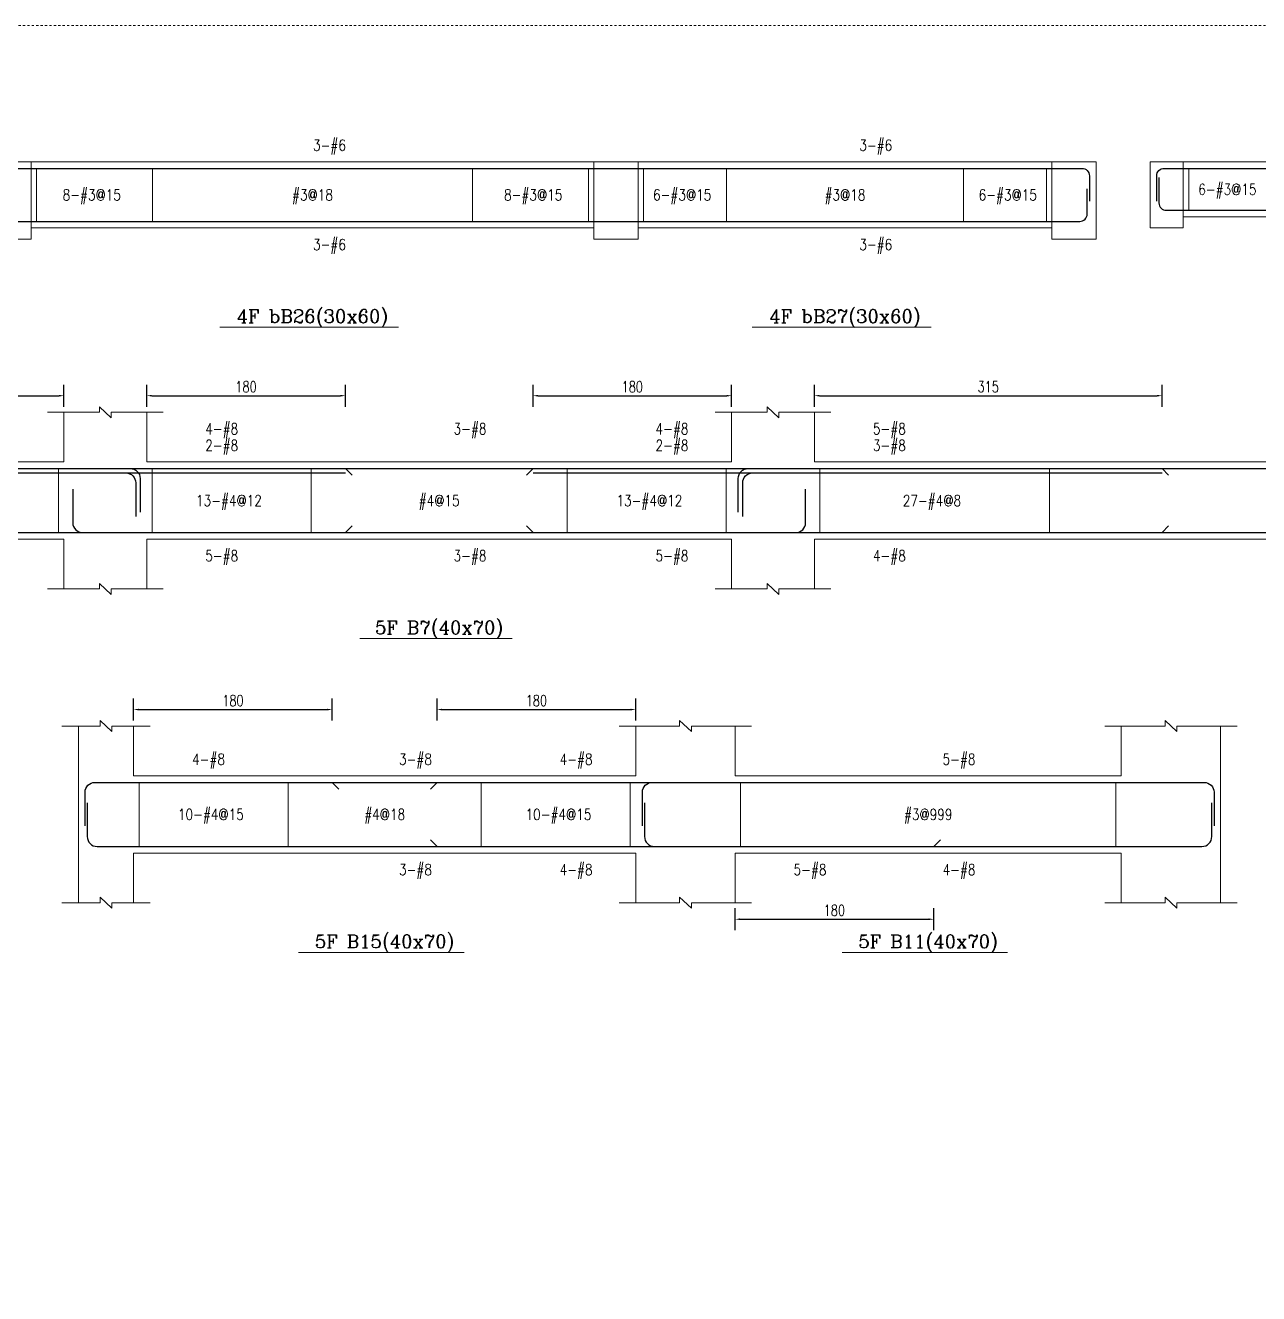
# Model space of a CAD drawing. Header units: millimetres. Extents: x 50 to 17750, y -6050 to -1000.
# Drawn here: x 11840 to 12958, y -2149 to -1000 of the extents above; entities that cross this region are included whole.
import ezdxf
from ezdxf.enums import TextEntityAlignment as Align

# ---------------------------------------------------------------- set-up
doc = ezdxf.new("R2010")
doc.units = ezdxf.units.MM
doc.linetypes.add('DOT', pattern=[4, 2, -2])
for name, color, linetype in [('主筋文字', 3, 'Continuous'), ('主筋文字引線', 3, 'Continuous'), ('主筋線', 1, 'Continuous'), ('剪力筋文字', 3, 'Continuous'), ('剪力筋文字引線', 3, 'Continuous'), ('剪力筋線', 3, 'Continuous'), ('圖框', 132, 'DOT'), ('尺寸標註-字串', 4, 'Continuous'), ('梁柱截斷記號', 3, 'Continuous'), ('梁跨名稱', 3, 'Continuous'), ('梁跨名稱底線', 3, 'Continuous'), ('邊界線', 3, 'Continuous'), ('邊界線-梁支撐外線', 3, 'Continuous')]:
    doc.layers.add(name, color=color, linetype=linetype)
doc.styles.add('note', font='romans', dxfattribs={"width": 0.75, "height": 10})
doc.styles.add('romanc', font='romanc.shx', dxfattribs={"height": 0.2, "bigfont": 'chineset.shx'})
doc.styles.add('romans', font='romans.shx', dxfattribs={"height": 0.2, "bigfont": 'chineset.shx'})
doc.dimstyles.new('BeamRebarDim', dxfattribs={"dimtxt": 12, "dimasz": 4.5, "dimexe": 10, "dimexo": 1, "dimgap": 3, "dimtad": 1, "dimdec": 0, "dimdsep": 46, "dimtxsty": 'note', "dimcen": 2.5, "dimclrd": 256, "dimclre": 256, "dimclrt": 256, "dimadec": 0, "dimazin": 0, "dimtfac": 1, "dimtmove": 0, "dimatfit": 3, "dimfxl": 1, "dimtolj": 1, "dimarcsym": 0})

# ---------------------------------------------------------------- blocks, each defined once
blk = doc.blocks.new('*D115')
at = {"layer": 'Defpoints', "color": 0}
for p in [(11875.2, -1335.6), (11560.2, -1346.6), (11875.2, -1346.6)]:
    blk.add_point(p, dxfattribs=at)
at = {"layer": '尺寸標註-字串', "lineweight": -2}
for p, q in [((11560.2, -1345.6), (11560.2, -1325.6)), ((11875.2, -1345.6), (11875.2, -1325.6)), ((11564.7, -1335.6), (11870.7, -1335.6))]:
    blk.add_line(p, q, dxfattribs=at)
at = {"layer": '尺寸標註-字串'}
for points in [[(11564.7, -1334.8), (11564.7, -1336.3), (11560.2, -1335.6)], [(11870.7, -1336.3), (11870.7, -1334.8), (11875.2, -1335.6)]]:
    blk.add_solid(points, dxfattribs=at)
at = {"layer": '尺寸標註-字串', "insert": (11717.7, -1327.5), "char_height": 10, "attachment_point": 5, "style": 'note'}
blk.add_mtext('\\A1;315', dxfattribs=at)
blk = doc.blocks.new('*D116')
at = {"layer": 'Defpoints', "color": 0}
for p in [(12130.2, -1335.6), (11950.2, -1346.6), (12130.2, -1346.6)]:
    blk.add_point(p, dxfattribs=at)
at = {"layer": '尺寸標註-字串', "lineweight": -2}
for p, q in [((11950.2, -1345.6), (11950.2, -1325.6)), ((12130.2, -1345.6), (12130.2, -1325.6)), ((11954.7, -1335.6), (12125.7, -1335.6))]:
    blk.add_line(p, q, dxfattribs=at)
at = {"layer": '尺寸標註-字串'}
for points in [[(11954.7, -1334.8), (11954.7, -1336.3), (11950.2, -1335.6)], [(12125.7, -1336.3), (12125.7, -1334.8), (12130.2, -1335.6)]]:
    blk.add_solid(points, dxfattribs=at)
at = {"layer": '尺寸標註-字串', "insert": (12040.2, -1327.5), "char_height": 10, "attachment_point": 5, "style": 'note'}
blk.add_mtext('\\A1;180', dxfattribs=at)
blk = doc.blocks.new('*D117')
at = {"layer": 'Defpoints', "color": 0}
for p in [(12480.2, -1335.6), (12300.2, -1346.6), (12480.2, -1346.6)]:
    blk.add_point(p, dxfattribs=at)
at = {"layer": '尺寸標註-字串', "lineweight": -2}
for p, q in [((12300.2, -1345.6), (12300.2, -1325.6)), ((12480.2, -1345.6), (12480.2, -1325.6)), ((12304.7, -1335.6), (12475.7, -1335.6))]:
    blk.add_line(p, q, dxfattribs=at)
at = {"layer": '尺寸標註-字串'}
for points in [[(12304.7, -1334.8), (12304.7, -1336.3), (12300.2, -1335.6)], [(12475.7, -1336.3), (12475.7, -1334.8), (12480.2, -1335.6)]]:
    blk.add_solid(points, dxfattribs=at)
at = {"layer": '尺寸標註-字串', "insert": (12390.2, -1327.5), "char_height": 10, "attachment_point": 5, "style": 'note'}
blk.add_mtext('\\A1;180', dxfattribs=at)
blk = doc.blocks.new('*D118')
at = {"layer": 'Defpoints', "color": 0}
for p in [(12870.2, -1335.6), (12555.2, -1346.6), (12870.2, -1346.6)]:
    blk.add_point(p, dxfattribs=at)
at = {"layer": '尺寸標註-字串', "lineweight": -2}
for p, q in [((12555.2, -1345.6), (12555.2, -1325.6)), ((12870.2, -1345.6), (12870.2, -1325.6)), ((12559.7, -1335.6), (12865.7, -1335.6))]:
    blk.add_line(p, q, dxfattribs=at)
at = {"layer": '尺寸標註-字串'}
for points in [[(12559.7, -1334.8), (12559.7, -1336.3), (12555.2, -1335.6)], [(12865.7, -1336.3), (12865.7, -1334.8), (12870.2, -1335.6)]]:
    blk.add_solid(points, dxfattribs=at)
at = {"layer": '尺寸標註-字串', "insert": (12712.7, -1327.5), "char_height": 10, "attachment_point": 5, "style": 'note'}
blk.add_mtext('\\A1;315', dxfattribs=at)
blk = doc.blocks.new('*D123')
at = {"layer": 'Defpoints', "color": 0}
for p in [(12118.3, -1620), (11938.3, -1631), (12118.3, -1631)]:
    blk.add_point(p, dxfattribs=at)
at = {"layer": '尺寸標註-字串', "lineweight": -2}
for p, q in [((11938.3, -1630), (11938.3, -1610)), ((11942.8, -1620), (12113.8, -1620)), ((12118.3, -1630), (12118.3, -1610))]:
    blk.add_line(p, q, dxfattribs=at)
at = {"layer": '尺寸標註-字串'}
for points in [[(11942.8, -1619.2), (11942.8, -1620.7), (11938.3, -1620)], [(12113.8, -1620.7), (12113.8, -1619.2), (12118.3, -1620)]]:
    blk.add_solid(points, dxfattribs=at)
at = {"layer": '尺寸標註-字串', "insert": (12028.3, -1611.9), "char_height": 10, "attachment_point": 5, "style": 'note'}
blk.add_mtext('\\A1;180', dxfattribs=at)
blk = doc.blocks.new('*D124')
at = {"layer": 'Defpoints', "color": 0}
for p in [(12393.3, -1620), (12213.3, -1631), (12393.3, -1631)]:
    blk.add_point(p, dxfattribs=at)
at = {"layer": '尺寸標註-字串', "lineweight": -2}
for p, q in [((12213.3, -1630), (12213.3, -1610)), ((12217.8, -1620), (12388.8, -1620)), ((12393.3, -1630), (12393.3, -1610))]:
    blk.add_line(p, q, dxfattribs=at)
at = {"layer": '尺寸標註-字串'}
for points in [[(12217.8, -1619.2), (12217.8, -1620.7), (12213.3, -1620)], [(12388.8, -1620.7), (12388.8, -1619.2), (12393.3, -1620)]]:
    blk.add_solid(points, dxfattribs=at)
at = {"layer": '尺寸標註-字串', "insert": (12303.3, -1611.9), "char_height": 10, "attachment_point": 5, "style": 'note'}
blk.add_mtext('\\A1;180', dxfattribs=at)
blk = doc.blocks.new('*D125')
at = {"layer": 'Defpoints', "color": 0}
for p in [(12663.3, -1810), (12483.3, -1821), (12663.3, -1821)]:
    blk.add_point(p, dxfattribs=at)
at = {"layer": '尺寸標註-字串', "lineweight": -2}
for p, q in [((12483.3, -1820), (12483.3, -1800)), ((12663.3, -1820), (12663.3, -1800)), ((12487.8, -1810), (12658.8, -1810))]:
    blk.add_line(p, q, dxfattribs=at)
at = {"layer": '尺寸標註-字串'}
for points in [[(12487.8, -1809.2), (12487.8, -1810.7), (12483.3, -1810)], [(12658.8, -1810.7), (12658.8, -1809.2), (12663.3, -1810)]]:
    blk.add_solid(points, dxfattribs=at)
at = {"layer": '尺寸標註-字串', "insert": (12573.3, -1801.9), "char_height": 10, "attachment_point": 5, "style": 'note'}
blk.add_mtext('\\A1;180', dxfattribs=at)

msp = doc.modelspace()

# ---------------------------------------------------------------- linework, layer by layer
at = {"layer": '主筋文字引線', "lineweight": 5}
for points in [[(12087.9, -1129.6, 0, 1.5, 0), (12087.9, -1125.1, 0, 0, 0), (12087.9, -1108.6, 0, 0, 0), (12097.9, -1108.6, 0, 0, 0)], [(12582.9, -1129.6, 0, 1.5, 0), (12582.9, -1125.1, 0, 0, 0), (12582.9, -1108.6, 0, 0, 0), (12592.9, -1108.6, 0, 0, 0)], [(12087.9, -1177.6, 0, 1.5, 0), (12087.9, -1182.1, 0, 0, 0), (12087.9, -1198.6, 0, 0, 0), (12097.9, -1198.6, 0, 0, 0)], [(12582.9, -1177.6, 0, 1.5, 0), (12582.9, -1182.1, 0, 0, 0), (12582.9, -1198.6, 0, 0, 0), (12592.9, -1198.6, 0, 0, 0)], [(11990.2, -1401.6, 0, 1.5, 0), (11990.2, -1397.1, 0, 0, 0), (11990.2, -1365.6, 0, 0, 0), (12000.2, -1365.6, 0, 0, 0)], [(12215.2, -1401.6, 0, 1.5, 0), (12215.2, -1397.1, 0, 0, 0), (12215.2, -1365.6, 0, 0, 0), (12225.2, -1365.6, 0, 0, 0)], [(12395.2, -1401.6, 0, 1.5, 0), (12395.2, -1397.1, 0, 0, 0), (12395.2, -1365.6, 0, 0, 0), (12408.2, -1365.6, 0, 0, 0)], [(12595.2, -1401.6, 0, 1.5, 0), (12595.2, -1397.1, 0, 0, 0), (12595.2, -1365.6, 0, 0, 0), (12605.2, -1365.6, 0, 0, 0)], [(11990.2, -1405.6, 0, 1.5, 0), (11990.2, -1401.1, 0, 0, 0), (11990.2, -1380.6, 0, 0, 0), (12000.2, -1380.6, 0, 0, 0)], [(12395.2, -1405.6, 0, 1.5, 0), (12395.2, -1401.1, 0, 0, 0), (12395.2, -1380.6, 0, 0, 0), (12408.2, -1380.6, 0, 0, 0)], [(12595.2, -1405.6, 0, 1.5, 0), (12595.2, -1401.1, 0, 0, 0), (12595.2, -1380.6, 0, 0, 0), (12605.2, -1380.6, 0, 0, 0)], [(11990.2, -1459.6, 0, 1.5, 0), (11990.2, -1464.1, 0, 0, 0), (11990.2, -1480.6, 0, 0, 0), (12000.2, -1480.6, 0, 0, 0)], [(12215.2, -1459.6, 0, 1.5, 0), (12215.2, -1464.1, 0, 0, 0), (12215.2, -1480.6, 0, 0, 0), (12225.2, -1480.6, 0, 0, 0)], [(12395.2, -1459.6, 0, 1.5, 0), (12395.2, -1464.1, 0, 0, 0), (12395.2, -1480.6, 0, 0, 0), (12408.2, -1480.6, 0, 0, 0)], [(12595.2, -1459.6, 0, 1.5, 0), (12595.2, -1464.1, 0, 0, 0), (12595.2, -1480.6, 0, 0, 0), (12605.2, -1480.6, 0, 0, 0)], [(11978.3, -1686, 0, 1.5, 0), (11978.3, -1681.5, 0, 0, 0), (11978.3, -1665, 0, 0, 0), (11988.3, -1665, 0, 0, 0)], [(12165.8, -1686, 0, 1.5, 0), (12165.8, -1681.5, 0, 0, 0), (12165.8, -1665, 0, 0, 0), (12175.8, -1665, 0, 0, 0)], [(12308.3, -1686, 0, 1.5, 0), (12308.3, -1681.5, 0, 0, 0), (12308.3, -1665, 0, 0, 0), (12321.3, -1665, 0, 0, 0)], [(12658.3, -1686, 0, 1.5, 0), (12658.3, -1681.5, 0, 0, 0), (12658.3, -1665, 0, 0, 0), (12668.3, -1665, 0, 0, 0)], [(12165.8, -1744, 0, 1.5, 0), (12165.8, -1748.5, 0, 0, 0), (12165.8, -1765, 0, 0, 0), (12175.8, -1765, 0, 0, 0)], [(12308.3, -1744, 0, 1.5, 0), (12308.3, -1748.5, 0, 0, 0), (12308.3, -1765, 0, 0, 0), (12321.3, -1765, 0, 0, 0)], [(12523.3, -1744, 0, 1.5, 0), (12523.3, -1748.5, 0, 0, 0), (12523.3, -1765, 0, 0, 0), (12533.3, -1765, 0, 0, 0)], [(12658.3, -1744, 0, 1.5, 0), (12658.3, -1748.5, 0, 0, 0), (12658.3, -1765, 0, 0, 0), (12668.3, -1765, 0, 0, 0)]]:
    msp.add_lwpolyline(points, format="xyseb", dxfattribs=at)
at = {"layer": '主筋線', "lineweight": 30}
for points in [[(11811.4, -1159.2), (11811.4, -1136.3, -0.414214), (11818.1, -1129.6), (11845.4, -1129.6)], [(12770.4, -1129.6), (12797.7, -1129.6, -0.414214), (12804.4, -1136.3), (12804.4, -1159.2)], [(12865.4, -1159.2), (12865.4, -1136.3, -0.414214), (12872.1, -1129.6), (12889.4, -1129.6)], [(11813.4, -1148), (11813.4, -1170.9, 0.414214), (11820.1, -1177.6), (11845.4, -1177.6)], [(12770.4, -1177.6), (12795.7, -1177.6, 0.414214), (12802.4, -1170.9), (12802.4, -1148)], [(12867.4, -1138), (12867.4, -1160.9, 0.414214), (12874.1, -1167.6), (12889.4, -1167.6)], [(11875.2, -1401.6), (11935.3, -1401.6, -0.414214), (11944.2, -1410.5), (11944.2, -1441)], [(12486.2, -1441), (12486.2, -1410.5, -0.414214), (12495.1, -1401.6), (12555.2, -1401.6)], [(11875.2, -1405.6), (11931.3, -1405.6, -0.414214), (11940.2, -1414.5), (11940.2, -1445)], [(12490.2, -1445), (12490.2, -1414.5, -0.414214), (12499.1, -1405.6), (12555.2, -1405.6)], [(11883.2, -1420.2), (11883.2, -1450.7, 0.414214), (11892.1, -1459.6), (11950.2, -1459.6)], [(12480.2, -1459.6), (12538.3, -1459.6, 0.414214), (12547.2, -1450.7), (12547.2, -1420.2)], [(11894.3, -1725.3), (11894.3, -1694.9, -0.414214), (11903.2, -1686), (11938.3, -1686)], [(12399.3, -1725.3), (12399.3, -1694.9, -0.414214), (12408.2, -1686), (12483.3, -1686)], [(12833.3, -1686), (12908.4, -1686, -0.414214), (12917.3, -1694.9), (12917.3, -1725.3)], [(11896.3, -1704.6), (11896.3, -1735.1, 0.414214), (11905.2, -1744), (11938.3, -1744)], [(12401.3, -1704.6), (12401.3, -1735.1, 0.414214), (12410.2, -1744), (12483.3, -1744)], [(12833.3, -1744), (12906.4, -1744, 0.414214), (12915.3, -1735.1), (12915.3, -1704.6)]]:
    msp.add_lwpolyline(points, format="xyb", dxfattribs=at)
for points in [[(11845.4, -1129.6), (12355.4, -1129.6)], [(12355.4, -1129.6), (12395.4, -1129.6)], [(12355.4, -1129.6), (12395.4, -1129.6)], [(12395.4, -1129.6), (12770.4, -1129.6)], [(12889.4, -1129.6), (13134.4, -1129.6)], [(12889.4, -1167.6), (13249.4, -1167.6)], [(11845.4, -1177.6), (12355.4, -1177.6)], [(12355.4, -1177.6), (12395.4, -1177.6)], [(12355.4, -1177.6), (12395.4, -1177.6)], [(12395.4, -1177.6), (12770.4, -1177.6)], [(11560.2, -1401.6), (11875.2, -1401.6)], [(11875.2, -1401.6), (11950.2, -1401.6)], [(11875.2, -1401.6), (11950.2, -1401.6)], [(11950.2, -1401.6), (12130.2, -1401.6)], [(12130.2, -1401.6), (12300.2, -1401.6)], [(12130.2, -1401.6), (12136.2, -1407.6)], [(12300.2, -1401.6), (12294.2, -1407.6)], [(12300.2, -1401.6), (12480.2, -1401.6)], [(12480.2, -1401.6), (12555.2, -1401.6)], [(12480.2, -1401.6), (12555.2, -1401.6)], [(12555.2, -1401.6), (12870.2, -1401.6)], [(12870.2, -1401.6), (13275.2, -1401.6)], [(12870.2, -1401.6), (12876.2, -1407.6)], [(11560.2, -1405.6), (11875.2, -1405.6)], [(11875.2, -1405.6), (11950.2, -1405.6)], [(11875.2, -1405.6), (11950.2, -1405.6)], [(11950.2, -1405.6), (12130.2, -1405.6)], [(12300.2, -1405.6), (12480.2, -1405.6)], [(12480.2, -1405.6), (12555.2, -1405.6)], [(12480.2, -1405.6), (12555.2, -1405.6)], [(12555.2, -1405.6), (12870.2, -1405.6)], [(12130.2, -1459.6), (12136.2, -1453.6)], [(12300.2, -1459.6), (12294.2, -1453.6)], [(12870.2, -1459.6), (12876.2, -1453.6)], [(11560.2, -1459.6), (11875.2, -1459.6)], [(11875.2, -1459.6), (11950.2, -1459.6)], [(11875.2, -1459.6), (11950.2, -1459.6)], [(11950.2, -1459.6), (12130.2, -1459.6)], [(12130.2, -1459.6), (12300.2, -1459.6)], [(12300.2, -1459.6), (12480.2, -1459.6)], [(12480.2, -1459.6), (12555.2, -1459.6)], [(12480.2, -1459.6), (12555.2, -1459.6)], [(12555.2, -1459.6), (12870.2, -1459.6)], [(12870.2, -1459.6), (13590.2, -1459.6)], [(11938.3, -1686), (12118.3, -1686)], [(12118.3, -1686), (12213.3, -1686)], [(12118.3, -1686), (12124.3, -1692)], [(12213.3, -1686), (12207.3, -1692)], [(12213.3, -1686), (12393.3, -1686)], [(12393.3, -1686), (12483.3, -1686)], [(12393.3, -1686), (12483.3, -1686)], [(12483.3, -1686), (12833.3, -1686)], [(11938.3, -1744), (12213.3, -1744)], [(12213.3, -1744), (12207.3, -1738)], [(12213.3, -1744), (12393.3, -1744)], [(12393.3, -1744), (12483.3, -1744)], [(12393.3, -1744), (12483.3, -1744)], [(12483.3, -1744), (12663.3, -1744)], [(12663.3, -1744), (12669.3, -1738)], [(12663.3, -1744), (12833.3, -1744)]]:
    msp.add_lwpolyline(points, dxfattribs=at)
at = {"layer": '剪力筋文字引線', "lineweight": 5}
for points in [[(12894.4, -1148.6, 0, 1.5, 0), (12898.9, -1148.6, 0, 0, 0), (12897.4, -1148.6, 0, 0, 0)], [(11850.4, -1153.6, 0, 1.5, 0), (11854.9, -1153.6, 0, 0, 0), (11868.4, -1153.6, 0, 0, 0)], [(11955.4, -1153.6, 0, 1.5, 0), (11950.9, -1153.6, 0, 0, 0), (11932.4, -1153.6, 0, 0, 0)], [(11955.4, -1153.6, 0, 1.5, 0), (11959.9, -1153.6, 0, 0, 0), (12076.4, -1153.6, 0, 0, 0)], [(12245.4, -1153.6, 0, 1.5, 0), (12240.9, -1153.6, 0, 0, 0), (12124.4, -1153.6, 0, 0, 0)], [(12245.4, -1153.6, 0, 1.5, 0), (12249.9, -1153.6, 0, 0, 0), (12268.4, -1153.6, 0, 0, 0)], [(12350.4, -1153.6, 0, 1.5, 0), (12345.9, -1153.6, 0, 0, 0), (12332.4, -1153.6, 0, 0, 0)], [(12400.4, -1153.6, 0, 1.5, 0), (12404.9, -1153.6, 0, 0, 0), (12403.4, -1153.6, 0, 0, 0)], [(12475.4, -1153.6, 0, 1.5, 0), (12470.9, -1153.6, 0, 0, 0), (12467.4, -1153.6, 0, 0, 0)], [(12475.4, -1153.6, 0, 1.5, 0), (12479.9, -1153.6, 0, 0, 0), (12558.9, -1153.6, 0, 0, 0)], [(12690.4, -1153.6, 0, 1.5, 0), (12685.9, -1153.6, 0, 0, 0), (12606.9, -1153.6, 0, 0, 0)], [(12690.4, -1153.6, 0, 1.5, 0), (12694.9, -1153.6, 0, 0, 0), (12698.4, -1153.6, 0, 0, 0)], [(12765.4, -1153.6, 0, 1.5, 0), (12760.9, -1153.6, 0, 0, 0), (12762.4, -1153.6, 0, 0, 0)], [(11870.2, -1430.6, 0, 1.5, 0), (11865.7, -1430.6, 0, 0, 0), (11800.7, -1430.6, 0, 0, 0)], [(11955.2, -1430.6, 0, 1.5, 0), (11959.7, -1430.6, 0, 0, 0), (11988.7, -1430.6, 0, 0, 0)], [(12099.2, -1430.6, 0, 1.5, 0), (12094.7, -1430.6, 0, 0, 0), (12060.7, -1430.6, 0, 0, 0)], [(12099.2, -1430.6, 0, 1.5, 0), (12103.7, -1430.6, 0, 0, 0), (12191.2, -1430.6, 0, 0, 0)], [(12331.2, -1430.6, 0, 1.5, 0), (12326.7, -1430.6, 0, 0, 0), (12239.2, -1430.6, 0, 0, 0)], [(12331.2, -1430.6, 0, 1.5, 0), (12335.7, -1430.6, 0, 0, 0), (12369.7, -1430.6, 0, 0, 0)], [(12475.2, -1430.6, 0, 1.5, 0), (12470.7, -1430.6, 0, 0, 0), (12441.7, -1430.6, 0, 0, 0)], [(12560.2, -1430.6, 0, 1.5, 0), (12564.7, -1430.6, 0, 0, 0), (12629.7, -1430.6, 0, 0, 0)], [(12768.2, -1430.6, 0, 1.5, 0), (12763.7, -1430.6, 0, 0, 0), (12693.7, -1430.6, 0, 0, 0)], [(12768.2, -1430.6, 0, 1.5, 0), (12772.7, -1430.6, 0, 0, 0), (13048.7, -1430.6, 0, 0, 0)], [(11943.3, -1715, 0, 1.5, 0), (11947.8, -1715, 0, 0, 0), (11972.3, -1715, 0, 0, 0)], [(12078.3, -1715, 0, 1.5, 0), (12073.8, -1715, 0, 0, 0), (12044.3, -1715, 0, 0, 0)], [(12078.3, -1715, 0, 1.5, 0), (12082.8, -1715, 0, 0, 0), (12141.8, -1715, 0, 0, 0)], [(12253.3, -1715, 0, 1.5, 0), (12248.8, -1715, 0, 0, 0), (12189.8, -1715, 0, 0, 0)], [(12253.3, -1715, 0, 1.5, 0), (12257.8, -1715, 0, 0, 0), (12287.3, -1715, 0, 0, 0)], [(12388.3, -1715, 0, 1.5, 0), (12383.8, -1715, 0, 0, 0), (12359.3, -1715, 0, 0, 0)], [(12488.3, -1715, 0, 1.5, 0), (12492.8, -1715, 0, 0, 0), (12630.3, -1715, 0, 0, 0)], [(12828.3, -1715, 0, 1.5, 0), (12823.8, -1715, 0, 0, 0), (12686.3, -1715, 0, 0, 0)]]:
    msp.add_lwpolyline(points, format="xyseb", dxfattribs=at)
at = {"layer": '剪力筋線', "lineweight": 5}
for points in [[(11850.4, -1129.4), (11850.4, -1177.8)], [(11955.4, -1129.4), (11955.4, -1177.8)], [(12245.4, -1129.4), (12245.4, -1177.8)], [(12350.4, -1129.4), (12350.4, -1177.8)], [(12400.4, -1129.4), (12400.4, -1177.8)], [(12475.4, -1129.4), (12475.4, -1177.8)], [(12690.4, -1129.4), (12690.4, -1177.8)], [(12765.4, -1129.4), (12765.4, -1177.8)], [(12894.4, -1129.4), (12894.4, -1167.8)], [(11870.2, -1401.4), (11870.2, -1459.8)], [(11955.2, -1401.4), (11955.2, -1459.8)], [(12099.2, -1401.4), (12099.2, -1459.8)], [(12331.2, -1401.4), (12331.2, -1459.8)], [(12475.2, -1401.4), (12475.2, -1459.8)], [(12560.2, -1401.4), (12560.2, -1459.8)], [(12768.2, -1401.4), (12768.2, -1459.8)], [(11943.3, -1685.8), (11943.3, -1744.1)], [(12078.3, -1685.8), (12078.3, -1744.1)], [(12253.3, -1685.8), (12253.3, -1744.1)], [(12388.3, -1685.8), (12388.3, -1744.1)], [(12488.3, -1685.8), (12488.3, -1744.1)], [(12828.3, -1685.8), (12828.3, -1744.1)]]:
    msp.add_lwpolyline(points, dxfattribs=at)
at = {"layer": '圖框', "lineweight": 5}
msp.add_lwpolyline([(10700, -3500), (14200, -3500), (14200, -1000), (10700, -1000), (10700, -3500)], dxfattribs=at)
at = {"layer": '梁柱截斷記號', "lineweight": 5}
for points in [[(11860.2, -1350.6), (11907.3, -1350.6), (11907.3, -1345.6), (11918.1, -1355.6), (11918.1, -1350.6), (11965.2, -1350.6)], [(12465.2, -1350.6), (12512.3, -1350.6), (12512.3, -1345.6), (12523.1, -1355.6), (12523.1, -1350.6), (12570.2, -1350.6)], [(11860.2, -1510.6), (11907.3, -1510.6), (11907.3, -1505.6), (11918.1, -1515.6), (11918.1, -1510.6), (11965.2, -1510.6)], [(12465.2, -1510.6), (12512.3, -1510.6), (12512.3, -1505.6), (12523.1, -1515.6), (12523.1, -1510.6), (12570.2, -1510.6)], [(11873.3, -1635), (11907.9, -1635), (11907.9, -1630), (11918.7, -1640), (11918.7, -1635), (11953.3, -1635)], [(12378.3, -1635), (12432.9, -1635), (12432.9, -1630), (12443.7, -1640), (12443.7, -1635), (12498.3, -1635)], [(12818.3, -1635), (12872.9, -1635), (12872.9, -1630), (12883.7, -1640), (12883.7, -1635), (12938.3, -1635)], [(11873.3, -1795), (11907.9, -1795), (11907.9, -1790), (11918.7, -1800), (11918.7, -1795), (11953.3, -1795)], [(12378.3, -1795), (12432.9, -1795), (12432.9, -1790), (12443.7, -1800), (12443.7, -1795), (12498.3, -1795)], [(12818.3, -1795), (12872.9, -1795), (12872.9, -1790), (12883.7, -1800), (12883.7, -1795), (12938.3, -1795)]]:
    msp.add_lwpolyline(points, dxfattribs=at)
at = {"layer": '梁跨名稱底線', "lineweight": 5}
for points in [[(12016.4, -1273.6), (12178.4, -1273.6)], [(12498.9, -1273.6), (12660.9, -1273.6)], [(12143.2, -1555.6), (12281.2, -1555.6)], [(12087.8, -1840), (12237.8, -1840)], [(12580.3, -1840), (12730.3, -1840)]]:
    msp.add_lwpolyline(points, dxfattribs=at)
at = {"layer": '邊界線', "lineweight": 5}
for points in [[(11845.4, -1123.6), (12355.4, -1123.6)], [(12395.4, -1123.6), (12770.4, -1123.6)], [(12889.4, -1123.6), (13249.4, -1123.6)], [(11845.4, -1183.6), (12355.4, -1183.6)], [(12395.4, -1183.6), (12770.4, -1183.6)], [(12889.4, -1173.6), (13249.4, -1173.6)], [(11875.2, -1395.6), (11875.2, -1350.6)], [(11950.2, -1395.6), (11950.2, -1350.6)], [(12480.2, -1395.6), (12480.2, -1350.6)], [(12555.2, -1395.6), (12555.2, -1350.6)], [(10840.2, -1395.6), (11875.2, -1395.6)], [(11950.2, -1395.6), (12480.2, -1395.6)], [(12555.2, -1395.6), (13590.2, -1395.6)], [(10840.2, -1465.6), (11875.2, -1465.6)], [(11875.2, -1510.6), (11875.2, -1465.6)], [(11950.2, -1510.6), (11950.2, -1465.6)], [(11950.2, -1465.6), (12480.2, -1465.6)], [(12480.2, -1510.6), (12480.2, -1465.6)], [(12555.2, -1510.6), (12555.2, -1465.6)], [(12555.2, -1465.6), (13590.2, -1465.6)], [(11888.3, -1680), (11888.3, -1635)], [(11938.3, -1635), (11938.3, -1680)], [(12393.3, -1680), (12393.3, -1635)], [(12483.3, -1680), (12483.3, -1635)], [(12833.3, -1680), (12833.3, -1635)], [(12923.3, -1680), (12923.3, -1635)], [(11888.3, -1750), (11888.3, -1680)], [(11938.3, -1680), (12393.3, -1680)], [(12483.3, -1680), (12833.3, -1680)], [(12923.3, -1750), (12923.3, -1680)], [(11888.3, -1795), (11888.3, -1750)], [(11938.3, -1795), (11938.3, -1750)], [(11938.3, -1750), (12393.3, -1750)], [(12393.3, -1795), (12393.3, -1750)], [(12483.3, -1795), (12483.3, -1750)], [(12483.3, -1750), (12833.3, -1750)], [(12833.3, -1795), (12833.3, -1750)], [(12923.3, -1795), (12923.3, -1750)]]:
    msp.add_lwpolyline(points, dxfattribs=at)
at = {"layer": '邊界線-梁支撐外線', "lineweight": 5}
for points in [[(11805.4, -1193.6), (11845.4, -1193.6), (11845.4, -1123.6), (11805.4, -1123.6), (11805.4, -1193.6)], [(12355.4, -1193.6), (12395.4, -1193.6), (12395.4, -1123.6), (12355.4, -1123.6), (12355.4, -1193.6)], [(12770.4, -1193.6), (12810.4, -1193.6), (12810.4, -1123.6), (12770.4, -1123.6), (12770.4, -1193.6)], [(12859.4, -1183.6), (12889.4, -1183.6), (12889.4, -1123.6), (12859.4, -1123.6), (12859.4, -1183.6)]]:
    msp.add_lwpolyline(points, dxfattribs=at)

# ---------------------------------------------------------------- texts
at = {"layer": '主筋文字', "style": 'romans', "width": 0.8}
for s, p in [('3-#6', (12100.9, -1108.6)), ('3-#6', (12595.9, -1108.6)), ('3-#6', (12100.9, -1198.6)), ('3-#6', (12595.9, -1198.6)), ('4-#8', (12003.2, -1365.6)), ('3-#8', (12228.2, -1365.6)), ('4-#8', (12411.2, -1365.6)), ('5-#8', (12608.2, -1365.6)), ('2-#8', (12003.2, -1380.6)), ('2-#8', (12411.2, -1380.6)), ('3-#8', (12608.2, -1380.6)), ('5-#8', (12003.2, -1480.6)), ('3-#8', (12228.2, -1480.6)), ('5-#8', (12411.2, -1480.6)), ('4-#8', (12608.2, -1480.6)), ('4-#8', (11991.3, -1665)), ('3-#8', (12178.8, -1665)), ('4-#8', (12324.3, -1665)), ('5-#8', (12671.3, -1665)), ('3-#8', (12178.8, -1765)), ('4-#8', (12324.3, -1765)), ('5-#8', (12536.3, -1765)), ('4-#8', (12671.3, -1765))]:
    msp.add_text(s, height=10, dxfattribs=at).set_placement(p, align=Align.MIDDLE_LEFT)
at = {"layer": '剪力筋文字', "style": 'romans', "width": 0.8}
for s, p in [('8-#3@15', (11900.4, -1158.6)), ('#3@18', (12100.4, -1158.6)), ('8-#3@15', (12300.4, -1158.6)), ('6-#3@15', (12435.4, -1158.6)), ('#3@18', (12582.9, -1158.6)), ('6-#3@15', (12730.4, -1158.6)), ('6-#3@15', (12929.4, -1153.6)), ('13-#4@12', (12024.7, -1435.6)), ('#4@15', (12215.2, -1435.6)), ('13-#4@12', (12405.7, -1435.6)), ('27-#4@8', (12661.7, -1435.6)), ('10-#4@15', (12008.3, -1720)), ('#4@18', (12165.8, -1720)), ('10-#4@15', (12323.3, -1720)), ('#3@999', (12658.3, -1720))]:
    msp.add_text(s, height=10, dxfattribs=at).set_placement(p, align=Align.CENTER)
at = {"layer": '梁跨名稱', "style": 'romanc'}
for s, p in [('4F bB26(30x60)', (12100.4, -1269.6)), ('4F bB27(30x60)', (12582.9, -1269.6)), ('5F B7(40x70)', (12215.2, -1551.6)), ('5F B15(40x70)', (12165.8, -1836)), ('5F B11(40x70)', (12658.3, -1836))]:
    msp.add_text(s, height=12, dxfattribs=at).set_placement(p, align=Align.CENTER)

# ---------------------------------------------------------------- dimensions: what is measured, and where the dimension line sits
at = {"layer": '尺寸標註-字串'}
for base, p1, p2, picture, middle in [((11875.2, -1335.6), (11560.2, -1346.6), (11875.2, -1346.6), '*D115', (11717.7, -1327.5)), ((12130.2, -1335.6), (11950.2, -1346.6), (12130.2, -1346.6), '*D116', (12040.2, -1327.5)), ((12480.2, -1335.6), (12300.2, -1346.6), (12480.2, -1346.6), '*D117', (12390.2, -1327.5)), ((12870.2, -1335.6), (12555.2, -1346.6), (12870.2, -1346.6), '*D118', (12712.7, -1327.5)), ((12118.3, -1620), (11938.3, -1631), (12118.3, -1631), '*D123', (12028.3, -1611.9)), ((12393.3, -1620), (12213.3, -1631), (12393.3, -1631), '*D124', (12303.3, -1611.9)), ((12663.3, -1810), (12483.3, -1821), (12663.3, -1821), '*D125', (12573.3, -1801.9))]:
    dim = msp.add_linear_dim(base=base, p1=p1, p2=p2, dimstyle='BeamRebarDim', dxfattribs=at)
    dim.commit()
    dim.dimension.update_dxf_attribs({"geometry": picture, "text_midpoint": middle})

doc.saveas('drawing.dxf')
